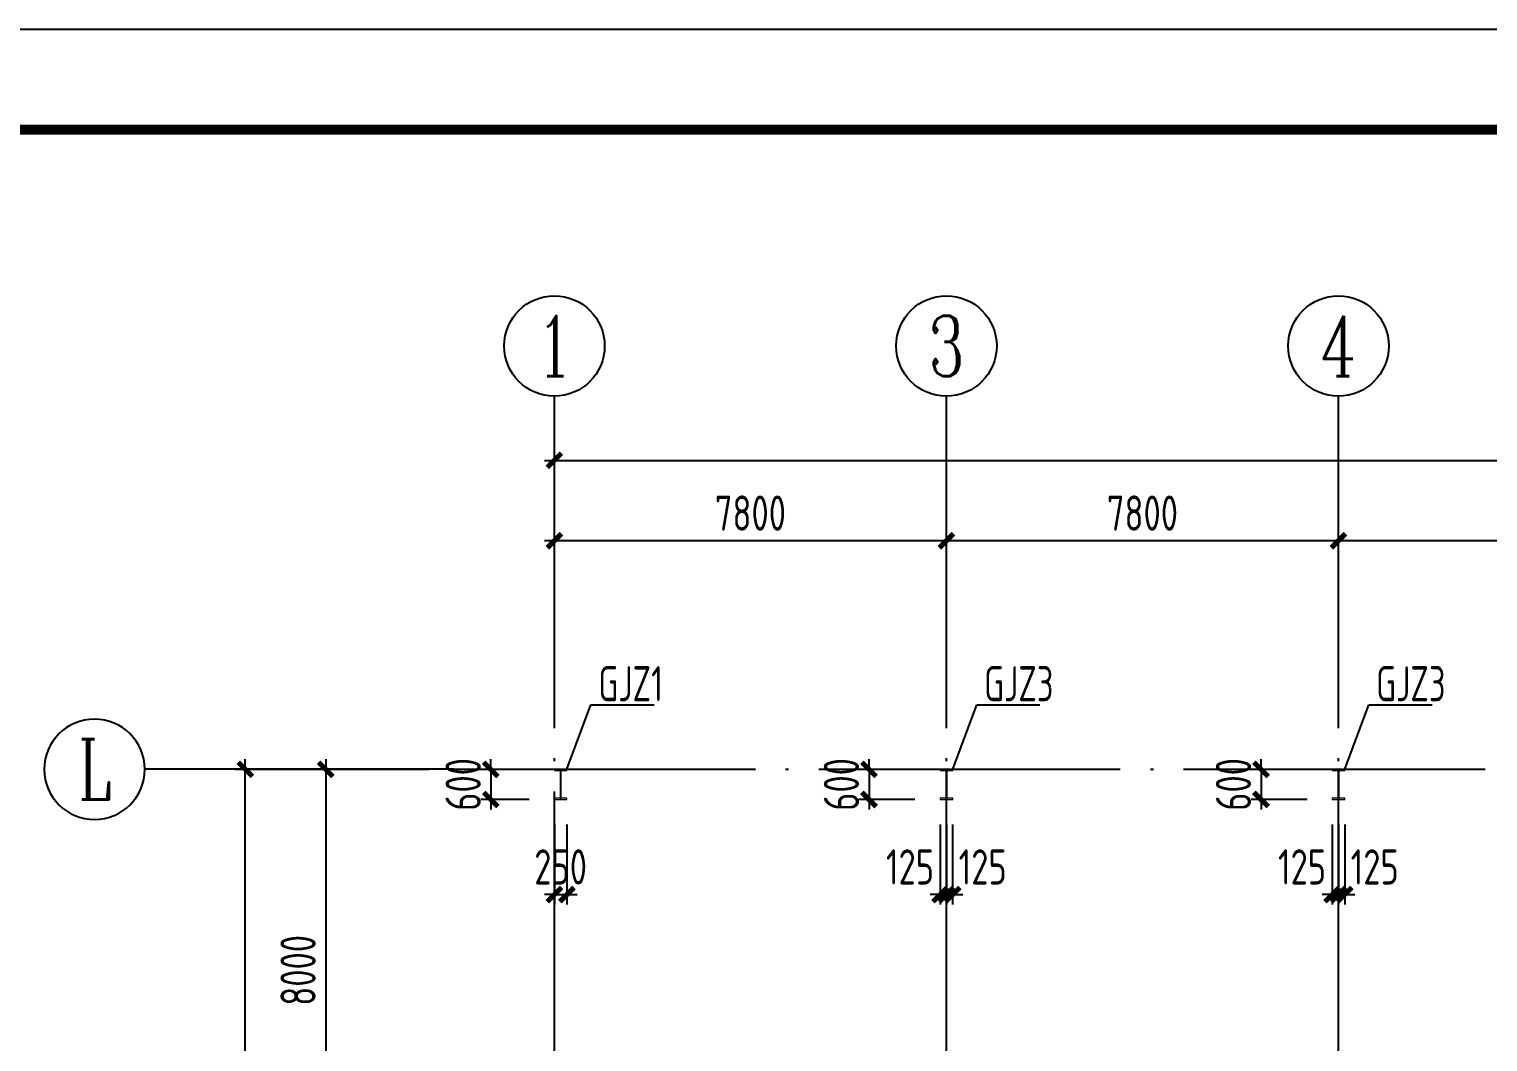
# Model space of a CAD drawing. Extents: x -2746917 to -971774, y -3334247 to -3250358.
# Drawn here: x -2176441 to -2161930, y -3284250 to -3274173 of the extents above; entities that cross this region are included whole.
import ezdxf
from ezdxf.enums import TextEntityAlignment as Align

# ---------------------------------------------------------------- set-up
doc = ezdxf.new("R2010")
doc.units = 0
doc.header["$LTSCALE"] = 1000
doc.header["$MEASUREMENT"] = 0
doc.header["$PDMODE"] = 35
doc.linetypes.add('DOTE', pattern=[2.42, 2, -0.2, 0.02, -0.2])
doc.layers.get('0').update_dxf_attribs({"linetype": 'CONTINUOUS'})
doc.layers.get('Defpoints').update_dxf_attribs({"linetype": 'CONTINUOUS'})
for name, color, linetype in [('AXIS', 253, 'DOTE'), ('COLU', 7, 'CONTINUOUS'), ('DIM', 3, 'CONTINUOUS'), ('NUM', 7, 'CONTINUOUS'), ('PUB_TITLE', 4, 'CONTINUOUS'), ('TEXT', 7, 'CONTINUOUS')]:
    doc.layers.add(name, color=color, linetype=linetype)
doc.layers.add('yichutu', color=7, linetype='CONTINUOUS', true_color=0xffffff, plot=False)
doc.styles.add('TSSD_Axis', font='Complex.shx', dxfattribs={"width": 0.7, "bigfont": 'hztxt.shx'})
doc.styles.add('TSSD_Dimension', font='tssdeng.shx', dxfattribs={"width": 0.75, "bigfont": 'Hztxt.shx'})
doc.styles.add('TSSD_Rein', font='Tssdeng.shx', dxfattribs={"width": 0.75, "bigfont": 'hztxt.shx'})
doc.dimstyles.new('TSSD_200_100', dxfattribs={"dimtxt": 350, "dimasz": 100, "dimexe": 100, "dimexo": 250, "dimgap": 100, "dimtad": 1, "dimdec": 0, "dimlfac": 2, "dimzin": 0, "dimdsep": 46, "dimtxsty": 'TSSD_Dimension', "dimblk": 'ARCHTICK', "dimcen": 0, "dimdle": 100, "dimclrt": 7, "dimadec": 0, "dimazin": 0, "dimtfac": 1, "dimtdec": 0, "dimtix": 1, "dimtmove": 2, "dimatfit": 3, "dimfxl": 1, "dimtolj": 1, "dimtzin": 0, "dimarcsym": 0})

# ---------------------------------------------------------------- blocks, each defined once
blk = doc.blocks.new('ts_axno')
at = {"color": 0, "linetype": 'ByBlock', "lineweight": -2}
blk.add_circle((0, 0), 0.5, dxfattribs=at)
at = {"color": 0, "linetype": 'ByBlock', "lineweight": -2, "style": 'TSSD_Axis', "width": 0.7}
blk.add_attdef('A', text='', height=0.6, dxfattribs=at).set_placement((0, 0), align=Align.MIDDLE_CENTER)
blk = doc.blocks.new('_ArchTick')
at = {"color": 0, "const_width": 0.5}
blk.add_lwpolyline([(-0.71, -0.71), (0.71, 0.71)], dxfattribs=at)
blk = doc.blocks.new('*D1129')
at = {"layer": 'Defpoints', "color": 0, "ltscale": 1.5}
for p in [(-2163416, -3279264), (-2163416, -3280539), (-2159516, -3280539)]:
    blk.add_point(p, dxfattribs=at)
at = {"layer": 'DIM', "color": 0, "lineweight": -2, "ltscale": 1.5}
for p, q in [((-2163416, -3280289), (-2163416, -3279164)), ((-2159516, -3280289), (-2159516, -3279164)), ((-2159416, -3279264), (-2163516, -3279264))]:
    blk.add_line(p, q, dxfattribs=at)
at = {"layer": 'DIM', "color": 0, "lineweight": -2, "ltscale": 1.5, "xscale": 100, "yscale": 100, "zscale": 100, "rotation": 180}
blk.add_blockref('_ArchTick', (-2163416, -3279264), dxfattribs=at)
at = {"layer": 'DIM', "color": 0, "lineweight": -2, "ltscale": 1.5, "xscale": 100, "yscale": 100, "zscale": 100}
blk.add_blockref('_ArchTick', (-2159516, -3279264), dxfattribs=at)
at = {"layer": 'DIM', "color": 7, "ltscale": 1.5, "insert": (-2161466, -3278989), "char_height": 350, "attachment_point": 5, "style": 'TSSD_Dimension'}
blk.add_mtext('\\A1;7800', dxfattribs=at)
blk = doc.blocks.new('*D1130')
at = {"layer": 'Defpoints', "color": 0, "ltscale": 1.5}
for p in [(-2167316, -3279264), (-2167316, -3280539), (-2163416, -3280539)]:
    blk.add_point(p, dxfattribs=at)
at = {"layer": 'DIM', "color": 0, "lineweight": -2, "ltscale": 1.5}
for p, q in [((-2167316, -3280289), (-2167316, -3279164)), ((-2163416, -3280289), (-2163416, -3279164)), ((-2163316, -3279264), (-2167416, -3279264))]:
    blk.add_line(p, q, dxfattribs=at)
at = {"layer": 'DIM', "color": 0, "lineweight": -2, "ltscale": 1.5, "xscale": 100, "yscale": 100, "zscale": 100, "rotation": 180}
blk.add_blockref('_ArchTick', (-2167316, -3279264), dxfattribs=at)
at = {"layer": 'DIM', "color": 0, "lineweight": -2, "ltscale": 1.5, "xscale": 100, "yscale": 100, "zscale": 100}
blk.add_blockref('_ArchTick', (-2163416, -3279264), dxfattribs=at)
at = {"layer": 'DIM', "color": 7, "ltscale": 1.5, "insert": (-2165366, -3278989), "char_height": 350, "attachment_point": 5, "style": 'TSSD_Dimension'}
blk.add_mtext('\\A1;7800', dxfattribs=at)
blk = doc.blocks.new('*D1131')
at = {"layer": 'Defpoints', "color": 0, "ltscale": 1.5}
for p in [(-2171216, -3279264), (-2171216, -3280539), (-2167316, -3280539)]:
    blk.add_point(p, dxfattribs=at)
at = {"layer": 'DIM', "color": 0, "lineweight": -2, "ltscale": 1.5}
for p, q in [((-2171216, -3280289), (-2171216, -3279164)), ((-2167316, -3280289), (-2167316, -3279164)), ((-2167216, -3279264), (-2171316, -3279264))]:
    blk.add_line(p, q, dxfattribs=at)
at = {"layer": 'DIM', "color": 0, "lineweight": -2, "ltscale": 1.5, "xscale": 100, "yscale": 100, "zscale": 100, "rotation": 180}
blk.add_blockref('_ArchTick', (-2171216, -3279264), dxfattribs=at)
at = {"layer": 'DIM', "color": 0, "lineweight": -2, "ltscale": 1.5, "xscale": 100, "yscale": 100, "zscale": 100}
blk.add_blockref('_ArchTick', (-2167316, -3279264), dxfattribs=at)
at = {"layer": 'DIM', "color": 7, "ltscale": 1.5, "insert": (-2169266, -3278989), "char_height": 350, "attachment_point": 5, "style": 'TSSD_Dimension'}
blk.add_mtext('\\A1;7800', dxfattribs=at)
blk = doc.blocks.new('*D1132')
at = {"layer": 'Defpoints', "color": 0, "ltscale": 1.5}
for p in [(-2128316, -3278464), (-2171216, -3280539), (-2128316, -3280539)]:
    blk.add_point(p, dxfattribs=at)
at = {"layer": 'DIM', "color": 0, "lineweight": -2, "ltscale": 1.5}
for p, q in [((-2171216, -3280289), (-2171216, -3278364)), ((-2128316, -3280289), (-2128316, -3278364)), ((-2171316, -3278464), (-2128216, -3278464))]:
    blk.add_line(p, q, dxfattribs=at)
at = {"layer": 'DIM', "color": 0, "lineweight": -2, "ltscale": 1.5, "xscale": 100, "yscale": 100, "zscale": 100, "rotation": 180}
blk.add_blockref('_ArchTick', (-2171216, -3278464), dxfattribs=at)
at = {"layer": 'DIM', "color": 0, "lineweight": -2, "ltscale": 1.5, "xscale": 100, "yscale": 100, "zscale": 100}
blk.add_blockref('_ArchTick', (-2128316, -3278464), dxfattribs=at)
at = {"layer": 'DIM', "color": 7, "ltscale": 1.5, "insert": (-2149766, -3278189), "char_height": 350, "attachment_point": 5, "style": 'TSSD_Dimension'}
blk.add_mtext('\\A1;85800', dxfattribs=at)
blk = doc.blocks.new('*D1133')
at = {"layer": 'Defpoints', "color": 0, "ltscale": 1.5}
for p in [(-2172216, -3281539), (-2173491, -3285539), (-2172216, -3285539)]:
    blk.add_point(p, dxfattribs=at)
at = {"layer": 'DIM', "color": 0, "lineweight": -2, "ltscale": 1.5}
for p, q in [((-2173491, -3281439), (-2173491, -3285639)), ((-2172466, -3281539), (-2173591, -3281539)), ((-2172466, -3285539), (-2173591, -3285539))]:
    blk.add_line(p, q, dxfattribs=at)
at = {"layer": 'DIM', "color": 0, "lineweight": -2, "ltscale": 1.5, "xscale": 100, "yscale": 100, "zscale": 100}
for p, rotation in [((-2173491, -3281539), 90), ((-2173491, -3285539), 270)]:
    blk.add_blockref('_ArchTick', p, dxfattribs=dict(at, rotation=rotation))
at = {"layer": 'DIM', "color": 7, "ltscale": 1.5, "insert": (-2173766, -3283539), "char_height": 350, "attachment_point": 5, "rotation": 90, "style": 'TSSD_Dimension'}
blk.add_mtext('\\A1;8000', dxfattribs=at)
blk = doc.blocks.new('*D1139')
at = {"layer": 'Defpoints', "color": 0, "ltscale": 1.5}
for p in [(-2174291, -3281539), (-2172216, -3281539), (-2172216, -3305539)]:
    blk.add_point(p, dxfattribs=at)
at = {"layer": 'DIM', "color": 0, "lineweight": -2, "ltscale": 1.5}
for p, q in [((-2174291, -3305639), (-2174291, -3281439)), ((-2172466, -3281539), (-2174391, -3281539)), ((-2172466, -3305539), (-2174391, -3305539))]:
    blk.add_line(p, q, dxfattribs=at)
at = {"layer": 'DIM', "color": 0, "lineweight": -2, "ltscale": 1.5, "xscale": 100, "yscale": 100, "zscale": 100}
for p, rotation in [((-2174291, -3281539), 90), ((-2174291, -3305539), 270)]:
    blk.add_blockref('_ArchTick', p, dxfattribs=dict(at, rotation=rotation))
at = {"layer": 'DIM', "color": 7, "ltscale": 1.5, "insert": (-2174566, -3293539), "char_height": 350, "attachment_point": 5, "rotation": 90, "style": 'TSSD_Dimension'}
blk.add_mtext('\\A1;48000', dxfattribs=at)
blk = doc.blocks.new('*D1148')
at = {"layer": 'Defpoints', "color": 0, "ltscale": 1.5}
for p in [(-2171216, -3281539), (-2171849, -3281839), (-2171216, -3281839)]:
    blk.add_point(p, dxfattribs=at)
at = {"layer": 'DIM', "color": 0, "lineweight": -2, "ltscale": 1.5}
for p, q in [((-2171849, -3281539), (-2171849, -3281439)), ((-2171466, -3281539), (-2171949, -3281539)), ((-2171849, -3281539), (-2171849, -3281839)), ((-2171466, -3281839), (-2171949, -3281839)), ((-2171849, -3281839), (-2171849, -3281939))]:
    blk.add_line(p, q, dxfattribs=at)
at = {"layer": 'DIM', "color": 0, "lineweight": -2, "ltscale": 1.5, "xscale": 100, "yscale": 100, "zscale": 100}
for p, rotation in [((-2171849, -3281539), 270), ((-2171849, -3281839), 90)]:
    blk.add_blockref('_ArchTick', p, dxfattribs=dict(at, rotation=rotation))
at = {"layer": 'DIM', "color": 7, "ltscale": 1.5, "insert": (-2172124, -3281689), "char_height": 350, "attachment_point": 5, "rotation": 90, "style": 'TSSD_Dimension'}
blk.add_mtext('\\A1;600', dxfattribs=at)
blk = doc.blocks.new('*D1149')
at = {"layer": 'Defpoints', "color": 0, "ltscale": 1.5}
for p in [(-2167379, -3281539), (-2168086, -3281839), (-2167379, -3281839)]:
    blk.add_point(p, dxfattribs=at)
at = {"layer": 'DIM', "color": 0, "lineweight": -2, "ltscale": 1.5}
for p, q in [((-2168086, -3281539), (-2168086, -3281439)), ((-2167629, -3281539), (-2168186, -3281539)), ((-2168086, -3281539), (-2168086, -3281839)), ((-2167629, -3281839), (-2168186, -3281839)), ((-2168086, -3281839), (-2168086, -3281939))]:
    blk.add_line(p, q, dxfattribs=at)
at = {"layer": 'DIM', "color": 0, "lineweight": -2, "ltscale": 1.5, "xscale": 100, "yscale": 100, "zscale": 100}
for p, rotation in [((-2168086, -3281539), 270), ((-2168086, -3281839), 90)]:
    blk.add_blockref('_ArchTick', p, dxfattribs=dict(at, rotation=rotation))
at = {"layer": 'DIM', "color": 7, "ltscale": 1.5, "insert": (-2168361, -3281689), "char_height": 350, "attachment_point": 5, "rotation": 90, "style": 'TSSD_Dimension'}
blk.add_mtext('\\A1;600', dxfattribs=at)
blk = doc.blocks.new('*D1150')
at = {"layer": 'Defpoints', "color": 0, "ltscale": 1.5}
for p in [(-2171216, -3281839), (-2171091, -3281839), (-2171091, -3282785)]:
    blk.add_point(p, dxfattribs=at)
at = {"layer": 'DIM', "color": 0, "lineweight": -2, "ltscale": 1.5}
for p, q in [((-2171216, -3282089), (-2171216, -3282885)), ((-2171091, -3282089), (-2171091, -3282885)), ((-2171216, -3282785), (-2171316, -3282785)), ((-2171216, -3282785), (-2171091, -3282785)), ((-2171091, -3282785), (-2170991, -3282785))]:
    blk.add_line(p, q, dxfattribs=at)
at = {"layer": 'DIM', "color": 0, "lineweight": -2, "ltscale": 1.5, "xscale": 100, "yscale": 100, "zscale": 100}
blk.add_blockref('_ArchTick', (-2171216, -3282785), dxfattribs=at)
at = {"layer": 'DIM', "color": 0, "lineweight": -2, "ltscale": 1.5, "xscale": 100, "yscale": 100, "zscale": 100, "rotation": 180}
blk.add_blockref('_ArchTick', (-2171091, -3282785), dxfattribs=at)
at = {"layer": 'DIM', "color": 7, "ltscale": 1.5, "insert": (-2171154, -3282510), "char_height": 350, "attachment_point": 5, "style": 'TSSD_Dimension'}
blk.add_mtext('\\A1;250', dxfattribs=at)
blk = doc.blocks.new('*D1151')
at = {"layer": 'Defpoints', "color": 0, "ltscale": 1.5}
for p in [(-2167379, -3281839), (-2167316, -3281839), (-2167316, -3282785)]:
    blk.add_point(p, dxfattribs=at)
at = {"layer": 'DIM', "color": 0, "lineweight": -2, "ltscale": 1.5}
for p, q in [((-2167379, -3282089), (-2167379, -3282885)), ((-2167316, -3282089), (-2167316, -3282885)), ((-2167379, -3282785), (-2167479, -3282785)), ((-2167379, -3282785), (-2167316, -3282785)), ((-2167316, -3282785), (-2167216, -3282785))]:
    blk.add_line(p, q, dxfattribs=at)
at = {"layer": 'DIM', "color": 0, "lineweight": -2, "ltscale": 1.5, "xscale": 100, "yscale": 100, "zscale": 100}
blk.add_blockref('_ArchTick', (-2167379, -3282785), dxfattribs=at)
at = {"layer": 'DIM', "color": 0, "lineweight": -2, "ltscale": 1.5, "xscale": 100, "yscale": 100, "zscale": 100, "rotation": 180}
blk.add_blockref('_ArchTick', (-2167316, -3282785), dxfattribs=at)
at = {"layer": 'DIM', "color": 7, "ltscale": 1.5, "insert": (-2167678, -3282510), "char_height": 350, "attachment_point": 5, "style": 'TSSD_Dimension'}
blk.add_mtext('\\A1;125', dxfattribs=at)
blk = doc.blocks.new('*D1152')
at = {"layer": 'Defpoints', "color": 0, "ltscale": 1.5}
for p in [(-2167316, -3281839), (-2167254, -3281839), (-2167254, -3282785)]:
    blk.add_point(p, dxfattribs=at)
at = {"layer": 'DIM', "color": 0, "lineweight": -2, "ltscale": 1.5}
for p, q in [((-2167316, -3282089), (-2167316, -3282885)), ((-2167254, -3282089), (-2167254, -3282885)), ((-2167316, -3282785), (-2167416, -3282785)), ((-2167316, -3282785), (-2167254, -3282785)), ((-2167254, -3282785), (-2167154, -3282785))]:
    blk.add_line(p, q, dxfattribs=at)
at = {"layer": 'DIM', "color": 0, "lineweight": -2, "ltscale": 1.5, "xscale": 100, "yscale": 100, "zscale": 100}
blk.add_blockref('_ArchTick', (-2167316, -3282785), dxfattribs=at)
at = {"layer": 'DIM', "color": 0, "lineweight": -2, "ltscale": 1.5, "xscale": 100, "yscale": 100, "zscale": 100, "rotation": 180}
blk.add_blockref('_ArchTick', (-2167254, -3282785), dxfattribs=at)
at = {"layer": 'DIM', "color": 7, "ltscale": 1.5, "insert": (-2166955, -3282510), "char_height": 350, "attachment_point": 5, "style": 'TSSD_Dimension'}
blk.add_mtext('\\A1;125', dxfattribs=at)
blk = doc.blocks.new('*D1180')
at = {"layer": 'Defpoints', "color": 0, "ltscale": 1.5}
for p in [(-2163479, -3281539), (-2164186, -3281839), (-2163479, -3281839)]:
    blk.add_point(p, dxfattribs=at)
at = {"layer": 'DIM', "color": 0, "lineweight": -2, "ltscale": 1.5}
for p, q in [((-2164186, -3281539), (-2164186, -3281439)), ((-2163729, -3281539), (-2164286, -3281539)), ((-2164186, -3281539), (-2164186, -3281839)), ((-2163729, -3281839), (-2164286, -3281839)), ((-2164186, -3281839), (-2164186, -3281939))]:
    blk.add_line(p, q, dxfattribs=at)
at = {"layer": 'DIM', "color": 0, "lineweight": -2, "ltscale": 1.5, "xscale": 100, "yscale": 100, "zscale": 100}
for p, rotation in [((-2164186, -3281539), 270), ((-2164186, -3281839), 90)]:
    blk.add_blockref('_ArchTick', p, dxfattribs=dict(at, rotation=rotation))
at = {"layer": 'DIM', "color": 7, "ltscale": 1.5, "insert": (-2164461, -3281689), "char_height": 350, "attachment_point": 5, "rotation": 90, "style": 'TSSD_Dimension'}
blk.add_mtext('\\A1;600', dxfattribs=at)
blk = doc.blocks.new('*D1181')
at = {"layer": 'Defpoints', "color": 0, "ltscale": 1.5}
for p in [(-2163479, -3281839), (-2163416, -3281839), (-2163416, -3282785)]:
    blk.add_point(p, dxfattribs=at)
at = {"layer": 'DIM', "color": 0, "lineweight": -2, "ltscale": 1.5}
for p, q in [((-2163479, -3282089), (-2163479, -3282885)), ((-2163416, -3282089), (-2163416, -3282885)), ((-2163479, -3282785), (-2163579, -3282785)), ((-2163479, -3282785), (-2163416, -3282785)), ((-2163416, -3282785), (-2163316, -3282785))]:
    blk.add_line(p, q, dxfattribs=at)
at = {"layer": 'DIM', "color": 0, "lineweight": -2, "ltscale": 1.5, "xscale": 100, "yscale": 100, "zscale": 100}
blk.add_blockref('_ArchTick', (-2163479, -3282785), dxfattribs=at)
at = {"layer": 'DIM', "color": 0, "lineweight": -2, "ltscale": 1.5, "xscale": 100, "yscale": 100, "zscale": 100, "rotation": 180}
blk.add_blockref('_ArchTick', (-2163416, -3282785), dxfattribs=at)
at = {"layer": 'DIM', "color": 7, "ltscale": 1.5, "insert": (-2163778, -3282510), "char_height": 350, "attachment_point": 5, "style": 'TSSD_Dimension'}
blk.add_mtext('\\A1;125', dxfattribs=at)
blk = doc.blocks.new('*D1182')
at = {"layer": 'Defpoints', "color": 0, "ltscale": 1.5}
for p in [(-2163416, -3281839), (-2163354, -3281839), (-2163354, -3282785)]:
    blk.add_point(p, dxfattribs=at)
at = {"layer": 'DIM', "color": 0, "lineweight": -2, "ltscale": 1.5}
for p, q in [((-2163416, -3282089), (-2163416, -3282885)), ((-2163354, -3282089), (-2163354, -3282885)), ((-2163416, -3282785), (-2163516, -3282785)), ((-2163416, -3282785), (-2163354, -3282785)), ((-2163354, -3282785), (-2163254, -3282785))]:
    blk.add_line(p, q, dxfattribs=at)
at = {"layer": 'DIM', "color": 0, "lineweight": -2, "ltscale": 1.5, "xscale": 100, "yscale": 100, "zscale": 100}
blk.add_blockref('_ArchTick', (-2163416, -3282785), dxfattribs=at)
at = {"layer": 'DIM', "color": 0, "lineweight": -2, "ltscale": 1.5, "xscale": 100, "yscale": 100, "zscale": 100, "rotation": 180}
blk.add_blockref('_ArchTick', (-2163354, -3282785), dxfattribs=at)
at = {"layer": 'DIM', "color": 7, "ltscale": 1.5, "insert": (-2163055, -3282510), "char_height": 350, "attachment_point": 5, "style": 'TSSD_Dimension'}
blk.add_mtext('\\A1;125', dxfattribs=at)
blk = doc.blocks.new('yct-743-420-74300-42000-100-2002.0')
at = {"layer": 'yichutu', "color": 7, "true_color": 0xffffff}
blk.add_lwpolyline([(0, 0), (0, 42000), (74300, 42000), (74300, 0)], close=True, dxfattribs=at)
blk = doc.blocks.new('A$C6B365CFD')
at = {"layer": 'PUB_TITLE'}
blk.add_lwpolyline([(-70467, -17093), (-70467, 24907), (3833, 24907), (3833, -17093)], close=True, dxfattribs=at)
at = {"layer": 'PUB_TITLE', "const_width": 100}
blk.add_lwpolyline([(2833, -16093), (2833, 23907), (-69753, 23907), (-69753, -16093), (2833, -16093)], dxfattribs=at)

msp = doc.modelspace()

# ---------------------------------------------------------------- linework, layer by layer
at = {"layer": 'AXIS', "ltscale": 1.5}
for p, q in [((-2171216.16, -3306538.58), (-2171216.16, -3280538.58)), ((-2167316.16, -3306538.58), (-2167316.16, -3280538.58)), ((-2163416.16, -3306538.58), (-2163416.16, -3280538.58)), ((-2172216.16, -3281538.58), (-2127316.16, -3281538.58))]:
    msp.add_line(p, q, dxfattribs=at)
at = {"layer": 'COLU', "lineweight": 5, "ltscale": 1.5}
for points in [[(-2171216.16, -3281538.58), (-2171216.16, -3281551.58), (-2171091.16, -3281551.58), (-2171091.16, -3281538.58)], [(-2171160.16, -3281551.58), (-2171160.16, -3281825.58), (-2171147.16, -3281825.58), (-2171147.16, -3281551.58)], [(-2167378.66, -3281538.58), (-2167378.66, -3281551.58), (-2167253.66, -3281551.58), (-2167253.66, -3281538.58)], [(-2167322.66, -3281551.58), (-2167322.66, -3281825.58), (-2167309.66, -3281825.58), (-2167309.66, -3281551.58)], [(-2163478.66, -3281538.58), (-2163478.66, -3281551.58), (-2163353.66, -3281551.58), (-2163353.66, -3281538.58)], [(-2163422.66, -3281551.58), (-2163422.66, -3281825.58), (-2163409.66, -3281825.58), (-2163409.66, -3281551.58)], [(-2171216.16, -3281825.58), (-2171216.16, -3281838.58), (-2171091.16, -3281838.58), (-2171091.16, -3281825.58)], [(-2167378.66, -3281825.58), (-2167378.66, -3281838.58), (-2167253.66, -3281838.58), (-2167253.66, -3281825.58)], [(-2163478.66, -3281825.58), (-2163478.66, -3281838.58), (-2163353.66, -3281838.58), (-2163353.66, -3281825.58)]]:
    msp.add_lwpolyline(points, close=True, dxfattribs=at)
at = {"layer": 'NUM', "ltscale": 1.5}
for p, q in [((-2171216.16, -3280538.58), (-2171216.16, -3277825.93)), ((-2167316.16, -3280538.58), (-2167316.16, -3277825.93)), ((-2163416.16, -3280538.58), (-2163416.16, -3277825.93)), ((-2172216.16, -3281538.58), (-2175291.16, -3281538.58))]:
    msp.add_line(p, q, dxfattribs=at)
at = {"layer": 'NUM'}
for p, q in [((-2171091.16, -3281538.58), (-2170852.35, -3280896.64)), ((-2170852.35, -3280896.64), (-2170222.88, -3280896.64)), ((-2167253.66, -3281538.58), (-2167014.85, -3280896.64)), ((-2167014.85, -3280896.64), (-2166385.38, -3280896.64)), ((-2163353.66, -3281538.58), (-2163114.85, -3280896.64)), ((-2163114.85, -3280896.64), (-2162485.38, -3280896.64))]:
    msp.add_line(p, q, dxfattribs=at)

# ---------------------------------------------------------------- block references
at = {"ltscale": 1.5}
msp.add_blockref('A$C6B365CFD', (-2109793.08, -3299080.41), dxfattribs=at)
at = {"layer": 'NUM'}
ref = msp.add_blockref('ts_axno', (-2171216.16, -3277325.93), dxfattribs=dict(at, xscale=1000, yscale=1000, zscale=1000))
ref.add_attrib('1', '1', dxfattribs={"height": 600, "style": 'TSSD_Axis', "width": 0.7}).set_placement((-2171216.16, -3277325.93), align=Align.MIDDLE_CENTER)
ref = msp.add_blockref('ts_axno', (-2167316.16, -3277325.93), dxfattribs=dict(at, xscale=1000, yscale=1000, zscale=1000))
ref.add_attrib('3', '3', dxfattribs={"height": 600, "style": 'TSSD_Axis', "width": 0.7}).set_placement((-2167316.16, -3277325.93), align=Align.MIDDLE_CENTER)
ref = msp.add_blockref('ts_axno', (-2163416.16, -3277325.93), dxfattribs=dict(at, xscale=1000, yscale=1000, zscale=1000))
ref.add_attrib('4', '4', dxfattribs={"height": 600, "style": 'TSSD_Axis', "width": 0.7}).set_placement((-2163416.16, -3277325.93), align=Align.MIDDLE_CENTER)
ref = msp.add_blockref('ts_axno', (-2175791.16, -3281538.58), dxfattribs=dict(at, xscale=-1000, yscale=1000, zscale=1000))
ref.add_attrib('G', 'L', dxfattribs={"height": 600, "style": 'TSSD_Axis', "width": 0.7}).set_placement((-2175791.16, -3281538.58), align=Align.MIDDLE_CENTER)
at = {"layer": 'yichutu'}
msp.add_blockref('yct-743-420-74300-42000-100-2002.0', (-2180259.79, -3316173.05), dxfattribs=at)

# ---------------------------------------------------------------- texts
at = {"layer": 'TEXT', "lineweight": 5, "style": 'TSSD_Rein', "width": 0.7}
for s, p in [('GJZ1', (-2170778.17, -3280861.63)), ('GJZ3', (-2166940.67, -3280861.63)), ('GJZ3', (-2163040.67, -3280861.63))]:
    msp.add_text(s, height=350, dxfattribs=at).set_placement(p)

# ---------------------------------------------------------------- dimensions: what is measured, and where the dimension line sits
at = {"layer": 'DIM', "ltscale": 1.5}
for base, p1, p2, picture, middle in [((-2128316.16, -3278463.58), (-2171216.16, -3280538.58), (-2128316.16, -3280538.58), '*D1132', (-2149766.16, -3278188.58)), ((-2171216.16, -3279263.58), (-2167316.16, -3280538.58), (-2171216.16, -3280538.58), '*D1131', (-2169266.16, -3278988.58)), ((-2167316.16, -3279263.58), (-2163416.16, -3280538.58), (-2167316.16, -3280538.58), '*D1130', (-2165366.16, -3278988.58)), ((-2163416.16, -3279263.58), (-2159516.16, -3280538.58), (-2163416.16, -3280538.58), '*D1129', (-2161466.16, -3278988.58)), ((-2171091.16, -3282785.45), (-2171216.16, -3281838.58), (-2171091.16, -3281838.58), '*D1150', (-2171153.66, -3282510.45))]:
    dim = msp.add_linear_dim(base=base, p1=p1, p2=p2, dimstyle='TSSD_200_100', dxfattribs=at)
    dim.commit()
    dim.dimension.update_dxf_attribs({"geometry": picture, "text_midpoint": middle})
for base, p1, p2, angle, picture, middle in [((-2171848.61, -3281838.58), (-2171216.16, -3281538.58), (-2171216.16, -3281838.58), 270, '*D1148', (-2172123.61, -3281688.58)), ((-2168085.66, -3281838.58), (-2167378.66, -3281538.58), (-2167378.66, -3281838.58), 270, '*D1149', (-2168360.66, -3281688.58)), ((-2164185.66, -3281838.58), (-2163478.66, -3281538.58), (-2163478.66, -3281838.58), 270, '*D1180', (-2164460.66, -3281688.58)), ((-2174291.16, -3281538.58), (-2172216.16, -3305538.58), (-2172216.16, -3281538.58), 90, '*D1139', (-2174566.16, -3293538.58)), ((-2173491.16, -3285538.58), (-2172216.16, -3281538.58), (-2172216.16, -3285538.58), 90, '*D1133', (-2173766.16, -3283538.58))]:
    dim = msp.add_linear_dim(base=base, p1=p1, p2=p2, angle=angle, dimstyle='TSSD_200_100', dxfattribs=at)
    dim.commit()
    dim.dimension.update_dxf_attribs({"geometry": picture, "text_midpoint": middle})
for base, p1, p2, picture, middle in [((-2167316.16, -3282785.45), (-2167378.66, -3281838.58), (-2167316.16, -3281838.58), '*D1151', (-2167677.73, -3282510.45)), ((-2167253.66, -3282785.45), (-2167316.16, -3281838.58), (-2167253.66, -3281838.58), '*D1152', (-2166954.59, -3282510.45)), ((-2163416.16, -3282785.45), (-2163478.66, -3281838.58), (-2163416.16, -3281838.58), '*D1181', (-2163777.73, -3282510.45)), ((-2163353.66, -3282785.45), (-2163416.16, -3281838.58), (-2163353.66, -3281838.58), '*D1182', (-2163054.59, -3282510.45))]:
    dim = msp.add_linear_dim(base=base, p1=p1, p2=p2, dimstyle='TSSD_200_100', dxfattribs=at)
    dim.commit()
    dim.dimension.update_dxf_attribs({"geometry": picture, "text_midpoint": middle, "dimtype": 160})

doc.saveas('drawing.dxf')
